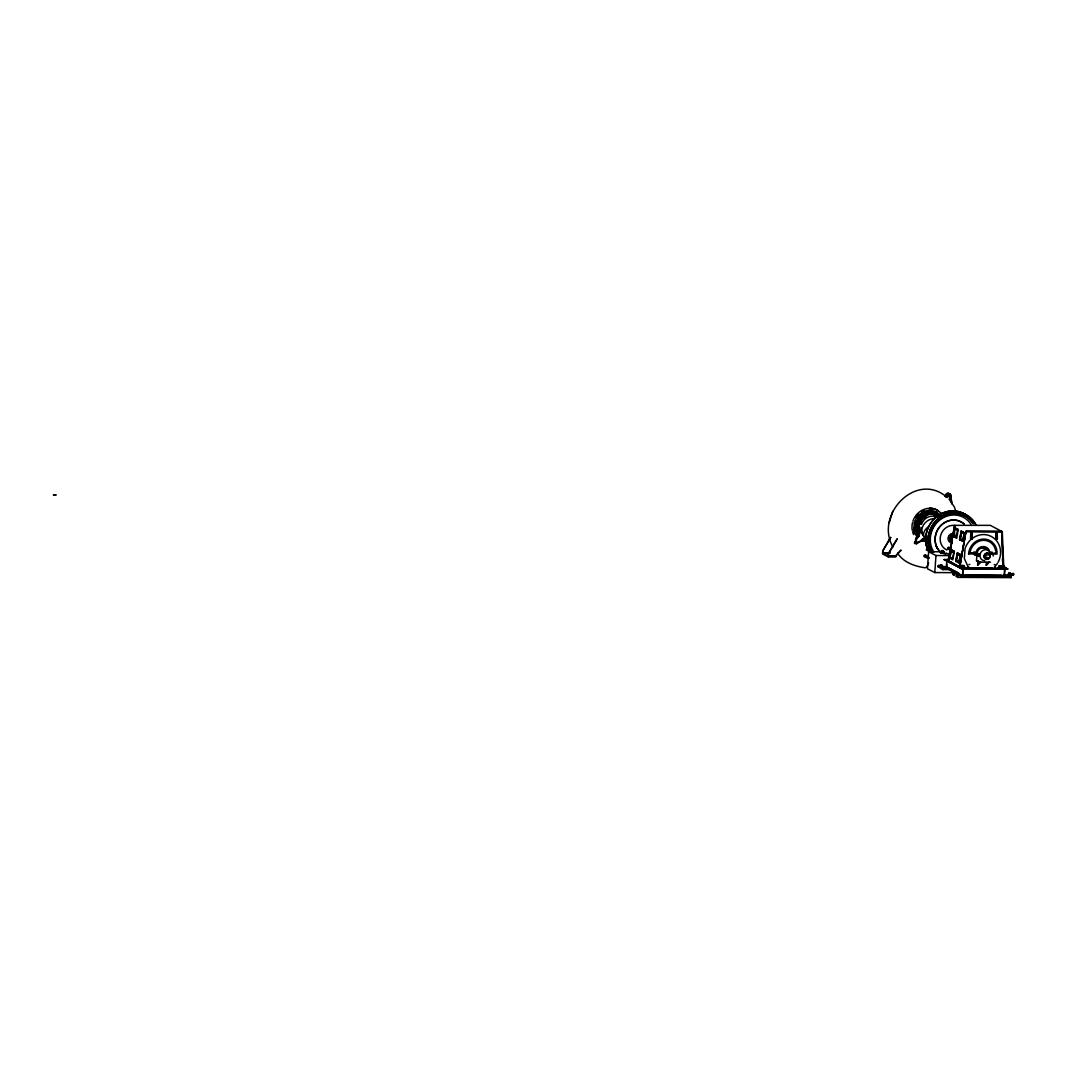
<?xml version="1.0" encoding="UTF-8"?>
<svg xmlns="http://www.w3.org/2000/svg" width="1067" height="1067" viewBox="0 0 1067 1067"><rect width="100%" height="100%" fill="white"/><g stroke="black" fill="none" stroke-linecap="round" stroke-linejoin="round"><path stroke-width="1.5" d="M923.462 512.894C923.435 515.281 923.889 509.719 926.916 512.467M925.542 512.64C923.755 511.973 925.809 516.348 925.129 513.414C923.982 510.373 927.716 514.201 925.356 515.068M925.876 512.693C926.556 511.506 925.502 514.587 926.249 513.027M926.409 512.734L926.783 512.16M918.474 534.074C917.487 536.047 916.98 535.421 918.74 533.927M930.384 510.413L929.384 512.107L930.037 512.4C928.89 510.493 933.011 511.56 931.051 513.294M931.851 513.014L931.904 512.093L931.491 513.52M915.499 529.285L916.193 530.432L917.633 529.779M914.339 528.992C915.913 531.233 916.446 527.245 914.872 528.712M919.261 535.581L918.127 534.447M922.288 514.654L922.502 512.734A1.56 1.44 -62.5 0 1 924.289 511.867L925.622 512.347L924.089 511.76A1.56 1.44 -62.5 0 0 923.569 511.707M922.168 513.854L923.582 514.868L924.609 513.947M924.596 512.547L924.502 514.321L924.009 513.694M923.488 512.173L924.809 512.28M931.038 513.16C932.305 508.706 929.45 515.401 931.438 512M971.29 538.755C970.25 536.114 970.69 539.275 970.783 532.393L972.024 532.606L972.25 538.835L971.29 538.755L970.783 532.393M996.405 538.875C995.378 536.127 995.858 539.529 995.898 532.5L997.138 532.713L997.378 538.942L996.405 538.875L995.898 532.5M915.753 529.685C916.513 525.578 915.539 531.966 915.086 530.259M917.62 528.538L915.006 528.979L915.753 529.952M917.473 530.392L917.753 528.712M925.582 512.907L923.782 512.093L924.195 514.374L924.049 513.52M926.89 512.947L926.609 512.613M920.728 516.908L919.981 518.362L919.394 516.068M935.746 511.907A1.56 1.44 -62.5 0 0 934.732 511.8L933.212 512.547L933.945 514.254L933.438 512.56L934.932 511.907A1.56 1.44 -62.5 0 1 936.533 512.627L937.426 513.801L937.44 513.04M934.145 513.094C931.864 512.587 938.346 514.974 936.893 514.414M917.66 536.594L919.18 536.181L917.42 535.901A1.56 1.44 -62.5 0 1 916.326 534.327L916.993 532.58L919.247 534.167M918.194 535.981C916.713 533.807 920.167 532.42 917.447 535.194C918.714 537.848 917.66 532.953 917.5 533.22M938.2 515.814L938.92 515.401M938.68 515.868L934.532 513.614L935.399 513.04C939.667 510.893 933.398 512.934 935.346 514.827M928.383 557.401A11.71 0.96 2 0 1 926.943 557.134L926.303 555.88M917.033 523.884L916.513 520.576L917.78 521.27M917.087 522.95L917.073 520.949L915.073 521.336A1.56 1.44 -62.5 0 0 914.512 523.297C916.58 527.618 916.766 520.763 917.98 522.337L918.434 523.07M897.174 539.048L888.558 553.626L888.411 555.787L895.746 555.827L895.706 557.001L888.371 556.974L882.529 553.933L882.796 550.625L890.638 537.381M882.796 553.133L882.956 550.719L890.798 537.461M888.824 540.529L888.878 539.782M897.014 538.968L888.398 553.546L888.237 555.96L895.733 556.08L900.988 550.279M888.371 556.974L888.411 555.787M927.663 512.36L928.53 510.733A1.56 1.44 -62.5 0 1 930.437 510.746C933.478 513.24 927.396 511.693 931.891 512.373M931.064 511.333C930.757 514.814 929.584 510.026 931.571 513M941.934 551.759L928.61 551.692L927.45 568.751L934.799 572.566L954.792 572.659M934.799 572.566L935.959 555.52L928.61 551.692M951.471 569.605L942.721 569.565L940.134 568.218L941.214 564.816L943.455 566.91L943.281 569.565M944.322 553.36L944.402 552.173L940.707 551.706L943.348 552.066L943.095 550.652L941.521 550.652L941.361 552.946L945.949 554.2M943.628 551.732L941.774 551.946L941.521 550.652M942.654 553.213L943.428 550.839M943.095 550.652L943.495 551.666M942.721 569.565L942.895 566.91L941.214 564.816M946.949 566.484L943.641 566.764L955.378 572.872M1003.3 566.457L1007.688 569.044L961.727 568.844L944.122 559.682L949.07 559.415M946.829 559.775L946.349 566.857L959.566 573.726M949.87 548.931L947.336 548.798L949.483 548.651L948.376 547.651L947.776 548.491L949.897 548.638M946.922 564.19L946.736 566.91L958.326 572.939M947.829 547.731L949.123 547.811L947.896 548.345M948.923 548.731L949.537 547.891M951.217 549.772L949.63 549.465L951.097 548.705M949.683 548.691L949.63 549.465M952.271 540.062C949.537 538.568 952.177 539.168 950.657 538.462M950.257 550.038L949.217 549.718L951.404 548.851M952.137 539.582L951.697 538.475M952.004 539.782L952.271 539.022L951.804 539.662M1008.262 574.793L1009.249 572.859L1010.742 573.352L1011.316 577.62L957.726 577.38L957.913 574.726L956.232 572.632L955.325 573.379L956.792 572.632L958.473 574.726L958.286 577.38M960.1 565.75L960.553 566.817L959.993 565.75L963.581 566.177M960.313 565.43L963.208 565.443L964.448 566.097L964.368 567.271L960.247 567.257L947.643 560.242M961.727 568.844L944.148 559.388M962.981 568.178L962.501 575.26L1004.527 575.446L1005.007 568.364M962.674 575.206L963.168 568.124M972.25 538.835C970.89 535.927 971.664 539.662 971.624 532.393M989.816 552.119L992.123 552.132C991.63 554.186 998.125 553.52 995.618 550.492A13.938 12.844 -62.5 0 0 983.761 540.302A13.938 12.844 -62.5 0 0 970.463 550.412L969.956 552.746L973.744 552.786L973.744 552.026L976.105 552.066L976.879 550.225A7.576 6.989 -62.5 0 1 981.427 546.771L983.334 546.557A7.576 6.989 -62.5 0 1 988.149 548.731L989.229 550.305M979.613 554.493L974.785 553.213L974.678 554.747L976.852 554.76L977.825 550.825A6.375 5.869 -62.5 0 1 981.693 547.945L983.254 547.744A6.375 5.869 -62.5 0 1 987.348 549.598M979.266 554.427L979.199 555.2L977.119 555.24L974.731 553.946L976.545 553.88M990.429 562.189L978.946 562.149L976.492 560.949L976.905 554.787M979.199 555.267L979.559 556L977.065 555.987L977.172 554.453L974.785 553.213M980.786 562.162L977.599 565.203L977.892 560.949L976.492 560.949M979.186 555.253L979.293 555.974M989.149 562.202L986.522 565.243L986.161 562.402M993.15 556.054L993.244 554.52L990.87 553.28L990.87 554.04L997.005 554.08A15.151 13.951 -62.5 0 0 983.787 539.088A15.151 13.951 -62.5 0 0 968.596 553.92L968.649 553.946M997.405 568.738L999.286 565.83L1004.42 566.27L1004.34 567.457L999.752 567.431L1004.367 567.017M999.286 565.83L1000.059 566.99L999.259 566.124M1001.433 575.3L965.555 574.846M1001.926 568.218L964.381 568.057L992.123 568.178M1003.127 565.843L1001.686 531.606L965.955 531.459L959.847 565.937L965.955 531.459M1003.327 565.95L1001.686 531.606M1004.14 575.393L1004.634 568.311M1007.195 576.127L1004.287 574.299M1010.742 577.62L1010.929 574.966L1009.249 572.859M918.434 536.101L917.847 534.62L917.767 535.421M930.637 510.84A1.56 1.44 -62.5 0 0 928.717 510.84L927.61 511.747L928.063 512.493M929.757 512.667L928.103 511.733M930.424 513.787L929.357 512.48M929.477 510.733L931.598 511.747L930.224 511.226L929.317 512L930.717 513.841M929.557 512.587L928.583 513.214L929.797 513.04M923.835 512.907C924.289 514.894 921.968 513.507 922.355 514.321M926.129 513.947L925.769 513.147M935.012 512.693C937.346 513.774 934.745 515.841 937.453 513.254M918.527 516.855C920.928 521.029 917.9 515.908 918.887 518.202L920.501 518.949L921.301 517.722M920.541 515.734L919.594 515.788L920.888 516.321M920.167 516.068L919.794 515.241L918.794 515.641A1.56 1.44 -62.5 0 0 917.5 517.215L917.54 518.722L918.06 518.215M924.369 512.92C925.889 511.747 924.596 513.294 924.942 512.08M927.77 511.627L930.357 510.439M995.498 538.395L996.938 537.555L997.378 538.942M1010.382 574.539L1010.182 573.726L1010.036 574.62M935.279 512.227L933.425 512.44M935.599 514.254C934.745 511.907 939.12 513.2 937.173 514.854M935.466 514.654C935.466 511.92 937.8 513.907 936.986 514.001M936.506 514.507L937.213 513.414M936.346 514.201L936.519 513.574M918.474 517.322L919.14 516.588L919.221 518.455M920.261 516.615C917.473 516.508 917.98 518.495 919.821 516.868M921.995 519.616C920.808 517.628 918.234 514.814 920.741 518.029M920.728 516.281L919.954 515.508L920.608 515.921M916.926 521.896C920.314 524.977 913.219 523.617 916.793 522.19C918.567 523.217 914.966 520.749 916.126 524.004M921.021 517.922L919.687 516.068M921.314 518.069L921.154 517.135M917.073 523.59C914.206 519.736 916.5 526.698 918.367 523.043M916.086 524.457L915.713 524.07M916.26 521.443L916.26 520.643L917.993 522.363L917.02 522.857M916.086 522.216L916.793 522.016L916.206 523.87M915.219 523.19L917.287 524.004L917.287 522.07M929.824 512.56L930.411 511.8L931.238 512.52M917.287 522.123L916.086 523.644L917.207 522.643M923.729 517.602L925.289 516.908M937.96 514.934L938.106 513.747M936.653 513.867C935.172 514.747 939.72 514.014 937.84 514.774M952.004 539.515L950.404 539.235L951.524 539.262M929.744 510.853L931.371 511.613L930.437 511.333M931.291 511.853L930.998 511.787M930.637 511.36L931.944 512.107L932.358 511.426M932.118 512.053L931.798 513.12M932.638 512.653L933.065 511.8M948.656 560.122L947.696 559.508L947.616 560.682L960.247 567.257M949.577 554.947L952.177 540.289M952.751 537.034L954.778 525.631L952.911 537.114M954.378 551.359L950.79 549.545L954.378 551.359L952.738 559.802L949.283 558.001L951.177 546.878M951.751 543.623L952.338 540.369M950.924 549.558L949.283 558.001M953.284 536.234L954.792 527.778L958.233 529.565L956.739 538.035L953.151 536.221L956.592 538.008M950.043 557.067L951.137 550.945L953.751 552.306L952.671 558.428L949.91 557.054L951.137 550.945M953.765 535.261C956.085 514.948 952.217 551.892 957.619 530.526L954.858 529.139M955.872 561.375L957.366 552.919L960.82 554.707L959.313 563.176L960.687 554.693L957.232 552.893L955.872 561.375L959.313 563.176M959.593 539.569L961.234 531.126L964.675 532.926L963.181 541.382L959.593 539.569L963.181 541.382M959.726 539.595L961.234 531.126M959.113 561.789L956.352 560.402L957.579 554.307L960.193 555.667L959.113 561.789L960.06 555.654L957.446 554.28M960.353 538.635L961.434 532.513L960.353 538.635L962.981 539.995L964.061 533.873L961.3 532.5M957.579 554.307L956.352 560.402M963.048 541.369L964.541 532.9L961.1 531.113M935.346 514.054L936.266 513.254M938.32 513.694C936.853 514.227 936.959 515.054 937.533 513.694M917.327 528.485C916.686 531.419 915.139 531.566 916.446 528.645C915.046 531.153 918.367 527.925 915.593 528.925M914.899 542.369C916.793 544.17 913.539 536.701 918.674 535.367A9.056 8.349 -62.5 0 0 919.247 532.446L918.647 530.632A13.711 12.631 -62.5 0 1 935.506 514.174L935.746 514.001M916.1 543.343L915.913 542.343L916.22 543.29M916.98 542.77C917.327 544.623 914.899 542.089 916.62 543.623L923.168 540.075M970.463 550.412L969.956 552.746M920.488 518.229L918.1 518.989L917.407 518.682L918.06 518.029M917.993 517.988L918.02 518.682M915.033 526.725L915.619 527.298L914.779 527.938M915.633 530.632C917.633 528.712 914.192 525.564 915.633 527.218M925.596 514.161L925.649 513.294M53.937 495.155L53.363 494.808L56.191 494.941L54.097 495.035M947.269 497.569C916.846 470.414 874.126 514.547 892.959 547.078M920.914 521.189L921.435 520.429M915.899 527.151L914.379 528.112A1.56 1.44 -62.5 0 0 914.672 530.072L915.379 530.832L916.14 527.258M918.887 530.966C914.952 530.579 915.513 527.578 916.913 529.392M916.019 527.591L916.486 527.391M915.539 527.658C918.447 528.952 913.339 531.273 916.513 530.632L915.499 530.606L916.113 530.059M915.646 530.899L917.193 528.979M916.38 528.392L917.407 529.005M892.746 511.226L889.224 522.603M924.569 512.774L925.169 512.347M917.273 530.592L916.46 529.912M916.873 528.819L916.9 528.832A12.364 11.39 -62.5 0 1 923.328 515.121A12.364 11.39 -62.5 0 0 917.033 528.805M918.66 530.846L916.393 530.539L917.22 529.819M938.146 566.057L939.507 565.537L939.4 567.07L938.253 566.91L939.2 565.377M938.56 567.07L938.36 565.377M953.364 573.192L953.271 574.726L954.418 574.886C955.885 572.992 951.951 573.072 954.525 573.352M953.578 574.886L953.685 573.352M1012.183 574.139L1013.543 573.619L1013.437 575.153L1012.29 574.98L1013.237 573.459M1012.596 575.153L1012.396 573.459M932.518 511.893L932.878 512.52M920.648 517.988L919.754 516.361M922.248 539.222L923.395 539.368M922.688 540.636L923.809 539.902M936.106 512.493L937.666 514.454M938.12 514.014L935.746 513.094M919.034 533.86L917.327 535.407L918.047 535.047M920.848 515.561L921.248 516.268L921.088 515.334M928.57 514.387L930.117 511.88M928.797 514.507L929.757 512.227M915.166 524.084L915.766 524.804M916.22 530.486L916.793 529.192M916.1 522.63L917.42 522.15M928.263 512.053L927.57 511.88M915.273 542.009L915.153 543.677L916.74 543.677M916.606 542.903L922.622 539.862A9.056 8.349 -62.5 0 1 925.436 539.489L925.436 539.489M947.923 496.422C950.657 495.822 947.003 492.741 947.029 495.648M951.524 539.569L952.418 539.742M937.266 513.854L936.319 512.693M936.933 513.2L937.079 513.067M929.57 512L930.144 510.946L930.611 511.72M937.906 515.881L939.894 515.734A1.56 1.44 -62.5 0 1 940.374 515.935A1.56 1.44 -62.5 0 0 939.707 515.641M914.792 528.258L914.606 529.072M948.47 554.213L946.162 553.013M917.9 518.882L919.567 517.775M921.435 520.229L920.688 521.31M934.065 513.054L934.065 512.24L933.705 512.894M935.292 512.76L934.479 514.321L935.719 514.854M934.665 514.414L935.065 512.827M935.532 512.307L935.466 514.761M923.755 513.12L923.729 514.441L925.422 515.108M915.726 528.645L915.473 529.832M915.859 529.072C917.327 527.605 913.565 527.525 914.472 529.245M917.42 529.672L916.486 530.419M919.967 517.002L918.5 517.588M916.833 533.193C916.86 536.768 916.273 531.953 918.127 534.194M918.474 536.354L917.673 533.593L917.407 534.26M918.78 533.86L916.953 534.234L917.833 533.3M916.033 528.325C915.286 529.886 916.019 529.059 915.513 529.045M946.136 494.261L944.909 496.302L946.349 494.368A2.094 1.934 -62.5 0 1 949.923 494.861L949.723 494.755A2.094 1.934 -62.5 0 0 946.149 494.248L946.349 494.368M947.176 494.795L945.936 496.835L947.176 494.795A2.094 1.934 -62.5 0 1 950.75 495.288L951.897 503.731M914.966 542.103L918.98 535.527A9.056 8.349 -62.5 0 0 919.554 532.606L918.967 530.792A13.711 12.631 -62.5 0 1 935.812 514.334L935.946 514.094M919.274 525.031L919.194 526.151M918.354 516.681L919.261 517.628M919.314 517.188L919.047 518.135M956.499 573.579L956.525 574.566M935.586 513.4L934.879 513.867M923.062 511.853A1.56 1.44 -62.5 0 0 922.301 512.627L921.835 514.307L922.675 513.707M919.487 516.801L920.714 516.708M924.462 517.188L924.195 518.082M922.688 540.422L924.022 539.355M917.647 521.443L917.1 520.709M917.287 521.243L915.299 523.684M916.34 521.63C913.192 521.083 916.14 526.565 917.233 521.79L916.06 521.043L917.18 521.31M917.46 521.91L915.953 523.804L916.486 524.257M915.179 523.243L916.26 524.137L917.353 522.897M928.944 511.6L929.904 511.6M914.659 541.943L915.326 541.462M994.937 566.537L997.458 563.403M994.751 567.591L995.404 566.79M919.341 526.324L916.766 523.737M915.459 530.219L916.033 530.019M977.599 565.203L980.226 562.162L977.892 560.949M985.961 565.23L988.589 562.202M922.195 539.569L923.315 539.435M922.768 540.529L923.102 540.636M931.704 513.294C930.384 515.001 928.663 511.186 929.517 513.027M900.828 550.199L895.746 555.827M916.94 521.176L916.193 521.416M916.019 524.417L915.019 524.511L914.699 523.404A1.56 1.44 -62.5 0 1 915.259 521.443L916.673 521.243M926.543 513.107L926.583 512.16M919.261 517.015L920.821 516.761M938.24 515.681L934.759 514.347M923.675 513.12L925.889 512.84M933.665 514.734L935.666 513.174L933.892 514.854M917.82 518.562L917.3 517.108A1.56 1.44 -62.5 0 1 918.607 515.548L920.488 515.734L919.714 515.228M936.279 512.24L938.28 514.854M919.421 516.668C917.62 517.588 920.781 518.682 920.034 517.268M941.774 564.816L940.307 565.563M1009.809 572.872L1008.342 573.619M924.235 514.908L923.809 513.774L923.582 514.868M917.967 533.313L916.526 533.38L917.14 533.047M936.493 514.814L937.066 513.734M937.239 514.894L936.346 515.214M923.622 539.489L921.715 539.862M923.529 540.022L924.249 539.462L923.302 539.915M929.237 511.573L929.477 510.813M920.234 520.149L920.554 520.509A11.71 10.803 -63.8 0 1 922.475 518.202A11.67 10.75 -62.5 0 0 920.621 520.576L920.581 520.243M915.113 541.916L917.02 542.249M915.046 542.143L916.086 541.663M916.326 543.21L914.352 543.09L915.619 541.422M915.206 526.845L914.192 528.005A1.56 1.44 -62.5 0 0 914.486 529.979L915.193 530.726M931.558 513.56L930.651 513.814M922.195 539.702L923.689 539.368L922.608 539.715M954.245 573.499L954.325 574.606M930.824 511.773L931.918 512.133M931.158 512.48L931.171 511.466M917.447 536.394L918.154 536.248M932.465 512.573L932.891 511.72M918.647 516.148C915.953 516.962 919.994 519.522 920.261 517.322M921.208 515.894L918.7 517.695M920.701 516.455L918.607 517.522L919.554 516.415M918.834 517.642L920.741 516.175L920.981 516.895M918.86 518.175L920.514 521.416M920.421 517.375L920.514 516.641M916.66 522.523L916.526 523.617M919.301 516.601L921.048 516.935M949.137 547.451L948.256 547.398L949.19 547.424M916.006 524.684L915.513 523.977M936.212 514.934L936.639 515.161M949.577 495.035C945.442 495.408 951.631 498.476 949.377 494.928C945.589 494.848 950.444 498.822 949.563 495.088M947.976 496.275L948.67 494.768M930.824 513.334L929.677 512.854M941.267 551.546L943.361 551.799L942.681 551.519M917.22 535.394C919.087 534.834 916.62 536.328 919.274 534.5M915.339 526.951L915.739 527.752M923.222 512.253L924.009 512.64M915.993 528.152L917.367 528.392M968.396 566.617L968.956 567.484M920.047 516.388L918.847 517.442M915.486 526.685L916.7 528.592L915.979 528.765M917.18 532.553L916.14 534.22A1.56 1.44 -62.5 0 0 916.286 535.087M916.153 521.003L917.767 522.243M916.073 521.603L914.859 522.337L917.793 523.337M916.26 523.257L915.299 522.75M917.447 533.953L918.287 535.981M936.546 514.721L933.758 514.147M922.248 539.462L923.595 540.062M930.757 514.187L930.931 514.187M1002.673 554.88L1002.82 561.949M916.9 524.39L918.047 522.63M915.406 527.898L917.82 528.752M950.177 541.436L952.298 542.543M941.721 552.733L940.601 552.959L941.601 553.253M926.169 513.187L923.902 513.24L924.222 513.867M938.413 515.574L939.08 515.694M917.7 534.034L917.06 534.527M966.168 531.566L1001.9 531.726M971.183 532.593L972.024 532.606M996.298 532.713L997.138 532.713M970.383 538.288L971.343 538.355M882.649 552.799L889.998 552.826M889.971 553.079L882.596 553.026L888.438 556.067L895.773 556.094M968.596 553.92L976.812 553.96M977.172 554.453L979.386 554.453M935.959 555.52L949.283 555.587M944.122 559.682L947.403 559.695M948.43 559.828L948.163 560.562L954.565 525.364L990.349 525.351L1002.3 531.713L1003.754 566.684M968.943 564.47L969.783 564.483M994.897 564.59L994.191 564.656M938.667 565.537L939.507 565.537M959.847 565.937L964.448 566.097M1000.112 566.257L1004.42 566.27M938.773 566.39L939.614 566.39M959.94 566.497L965.955 531.286L1002.02 531.353M960.273 566.817L964.395 566.83L963.781 566.51M938.253 566.91L939.4 567.07M943.495 567.311L946.776 567.324M947.323 567.564L942.321 567.537L948.296 568.111M943.441 568.044L946.722 568.057M961.74 568.551L1007.701 568.751M1012.703 573.619L1013.543 573.619M953.778 574.193L954.632 574.206M1012.81 574.459L1013.65 574.459M953.271 574.726L954.418 574.886M1012.29 574.98L1013.437 575.153M956.859 575.113L960.14 575.126M1006.048 575.326L1009.315 575.34L1009.742 576.327L1009.782 575.593L1003.994 575.566M962.327 575.38L957.326 575.353L1010.849 576.14L1009.809 575.593M1007.221 575.833L961.247 575.913L958.313 574.393M955.699 576.033L957.726 577.38M923.689 516.401L924.235 514.001M924.622 514.921L923.915 514.401M918.727 515.975L919.754 516.575M919.18 516.081L918.007 516.375L919.261 517.922M950.617 548.705L950.457 548.851M926.663 555.307L926.529 555.293A11.724 1.961 3.9 0 0 928.397 556.974M920.194 519.002L919.127 518.615M948.123 547.878L948.976 547.958M949.99 548.851L950.844 548.931M941.854 550.825L942.815 550.919M942.748 551.892L941.547 551.812M915.686 527.952L916.326 528.138M964.061 533.873L962.981 539.995M953.751 552.306L950.99 550.932M942.668 551.666L943.361 551.799M936.546 512.747L935.159 512.707M925.502 539.635A9.056 8.349 -62.5 0 0 922.942 540.022L923.302 540.102M917.193 524.537L916.14 524.097M922.488 540.916L925.756 541.502M914.926 530.179L915.619 530.526M915.513 527.925L917.127 528.298M915.353 529.072L915.673 529.125M917.727 518.855L917.287 518.549M922.888 539.929L922.422 539.288L923.382 540.275M950.123 498.409L949.777 495.288L950.337 498.516M919.434 529.005L916.9 528.192M919.901 515.494L919.487 517.042M917.046 523.884L917.38 522.723M926.236 556.867L926.93 557.134M915.779 522.19L916.26 522.977L915.313 522.457M934.945 515.881L937.56 517.068M937.6 517.668L935.105 516.535A11.39 10.497 -62.5 0 0 921.501 524.404M916.566 528.672L916.233 528.005M915.739 541.369L916.646 541.823M929.997 510.813L932.678 512.147M929.917 511.32L932.145 512.44M954.792 527.778L958.233 529.565M923.809 513.774L924.769 514.267M983.2 547.718L982.947 547.584A6.375 5.869 -62.5 0 1 984.468 547.798M982.494 547.811L981.387 547.784A6.375 5.869 -62.5 0 0 979.906 548.411M919.407 516.148L919.727 516.748M917.767 522.256L919.701 524.084M1003.287 566.75L1007.688 569.044M974.478 553.866L977.119 555.24M974.424 554.613L977.065 555.987M916.113 527.125L916.5 528.485M916.233 530.859L915.433 530.579M918.634 534.314L919.407 534.127M943.201 551.559L944.402 552.173M962.834 565.443L963.634 566.07M948.283 560.829L951.217 562.362M960.033 566.95L962.967 568.471M943.668 566.47L956.859 573.339M923.795 514.681L924.542 515.094M919.287 533.847L918.82 534.314M927.543 512.427L928.783 513.32M948.736 494.661L947.349 494.381L946.896 495.795M941.441 513.48L937.866 510.519A17.886 16.472 -62.5 0 0 929.65 508.119M939.934 514.961L937.039 512.48A15.752 14.511 -62.5 0 0 917.7 516.388A15.752 14.511 -62.5 0 0 917.58 536.781M926.716 545.837L925.969 545.184A11.684 3.668 -6.9 0 1 926.476 543.223M963.968 566.51L965.568 568.618M897.547 553.159C903.216 562.069 913.992 566.03 923.969 567.604A13.991 4.922 -89.7 0 0 928.623 562.909M935.826 513.427L935.052 513.907L935.626 514.894M925.916 513.2L924.876 512.693M949.03 499.063L954.525 507.225L955.805 511.973M967.942 566.417L964.355 558.628L965.021 548.705A19.486 17.952 -62.5 0 1 989.963 535.834A19.486 17.952 -62.5 0 1 998.085 562.296M915.579 529.966L915.366 529.192M919.154 518.415L920.741 521.536M923.982 514.441L923.955 517.722M917.82 534.247L918.1 535.914M917.313 533.54L917.953 536.701M1013.023 574.139L1013.13 574.993M938.987 566.07L939.093 566.91M950.817 495.835L951.684 503.624M1002.433 558.895L1002.567 561.962M925.116 538.902A11.697 8.309 -22 0 1 928.957 526.391M929.064 558.374A13.858 2.307 3.9 0 1 924.275 555.894M929.104 557.668A13.858 2.307 3.9 0 1 925.396 554.68M923.835 536.474A11.697 9.87 -35.9 0 1 923.488 524.991A11.697 9.87 -35.9 0 1 934.732 518.535M918.74 532.686A12.964 11.95 -62.5 0 1 924.369 515.281M927.383 514.027A12.964 11.95 -62.5 0 1 933.665 514.054M918.967 532.806A12.964 11.95 -62.5 0 1 920.808 518.669A12.964 11.95 -62.5 0 1 933.892 514.174M919.154 529.405A11.67 10.75 -62.5 0 1 919.567 523.457M920.834 520.696A11.67 10.75 -62.5 0 1 925.129 516.508M928.343 557.681A11.724 1.961 3.9 0 1 926.249 556.587M926.396 550.145A11.737 0.907 -1.4 0 1 928.423 549.412M925.129 540.756A11.697 6.202 -13.3 0 1 926.636 535.754M989.429 557.734A3.161 2.921 -62.5 0 1 984.414 557.934A3.161 2.921 -62.5 0 1 986.668 553.093A3.161 2.921 -62.5 0 1 989.776 556.987M984.774 560.749A5.615 5.175 -62.5 0 1 980.786 552.439A5.615 5.175 -62.5 0 1 989.909 552.479M987.775 557.548A1.494 1.387 -62.5 0 1 985.961 557.107A1.494 1.387 -62.5 0 1 986.335 555.133A1.494 1.387 -62.5 0 1 988.229 555.227M919.634 534.26A12.364 11.39 -62.5 0 1 917.967 531.726M923.422 541.289A16.418 15.125 -62.5 0 1 920.968 540.315M914.592 533.727A16.418 15.125 -62.5 0 1 913.645 531.166M915.699 517.588A16.418 15.125 -62.5 0 1 918.367 514.254M921.728 511.693A16.418 15.125 -62.5 0 1 924.235 510.519M929.557 509.573A16.418 15.125 -62.5 0 1 932.211 509.826M913.659 534.607A17.886 16.472 -62.5 0 1 912.618 531.819M912.272 530.352A17.886 16.472 -62.5 0 1 912.485 522.737M912.899 521.243A17.886 16.472 -62.5 0 1 938.16 510.68M921.234 533.007A11.924 10.977 -62.5 0 1 920.314 530.179M920.728 524.11A11.924 10.977 -62.5 0 1 922.035 521.283M923.969 518.869A11.924 10.977 -62.5 0 1 926.409 517.015M923.515 535.247A11.39 10.497 -62.5 0 1 920.941 527.298M932.638 552.373A25.395 23.394 -62.5 0 1 941.107 518.242A25.395 23.394 -62.5 0 1 973.424 523.724M957.926 513.734A25.395 23.394 -62.5 0 1 972.957 523.484M931.451 550.719A25.395 23.394 -62.5 0 1 930.304 547.771M929.17 541.449A25.395 23.394 -62.5 0 1 929.384 536.554M929.65 534.927A25.395 23.394 -62.5 0 1 931.731 528.645M935.252 523.043A25.395 23.394 -62.5 0 1 938.707 519.496M939.987 518.482A25.395 23.394 -62.5 0 1 951.724 513.667M930.891 552.319A26.955 24.834 -62.5 0 1 941.948 515.948A26.955 24.834 -62.5 0 1 975.972 525.111M968.182 516.561A27.115 24.968 -62.5 0 0 935.145 517.988A27.115 24.968 -62.5 0 0 929.13 552.399A26.955 24.834 -62.5 0 1 935.185 518.069A26.955 24.834 -62.5 0 1 968.036 516.641M930.717 552.373A27.115 24.968 -62.5 0 1 941.828 515.801A27.115 24.968 -62.5 0 1 976.052 525.004M963.981 523.91A18.446 16.992 -62.5 0 0 939.534 526.965A18.446 16.992 -62.5 0 0 940.814 552.453A18.446 16.992 -62.5 0 1 939.574 526.991A18.446 16.992 -62.5 0 1 964.021 523.924M950.083 540.476A3.508 3.228 -62.5 0 1 953.525 534.994M946.856 550.025A13.084 12.044 -62.5 0 1 940.867 534.727A13.084 12.044 -62.5 0 1 954.978 525.457M933.838 552.092A23.581 21.727 -62.5 0 1 940.347 519.616A23.581 21.727 -62.5 0 1 970.97 524.257M951.817 538.488A1.814 1.667 -62.5 0 1 952.217 537.635M952.564 537.315A1.814 1.667 -62.5 0 1 953.405 536.968M950.204 539.155A3.508 3.228 -62.5 0 1 953.311 535.327M950.417 542.596A4.842 4.455 -62.5 0 1 953.418 533.5M937.626 548.931A18.446 16.992 -62.5 0 1 936.212 546.237M947.389 494.888A2.094 1.934 -62.5 0 1 950.964 495.408M938.266 566.124L938.48 566.79L938.266 566.124M939.107 566.124L939.32 566.79L939.107 566.124M941.414 566.137L941.614 566.804L941.414 566.137M953.271 573.939L953.485 574.606L953.271 573.939M1012.303 574.193L1012.516 574.873L1012.303 574.193M1013.143 574.206L1013.357 574.873L1013.143 574.206M950.137 548.305L951.044 548.385L950.204 548.291M988.469 558.975A3.161 2.921 -62.5 0 0 988.829 553.573A3.161 2.921 -62.5 0 0 984.201 556.254A3.161 2.921 -62.5 0 0 988.469 558.975M929.264 513.534A12.364 11.39 -62.5 0 0 926.236 513.934A12.364 11.39 -62.5 0 1 929.237 513.52"/></g></svg>
